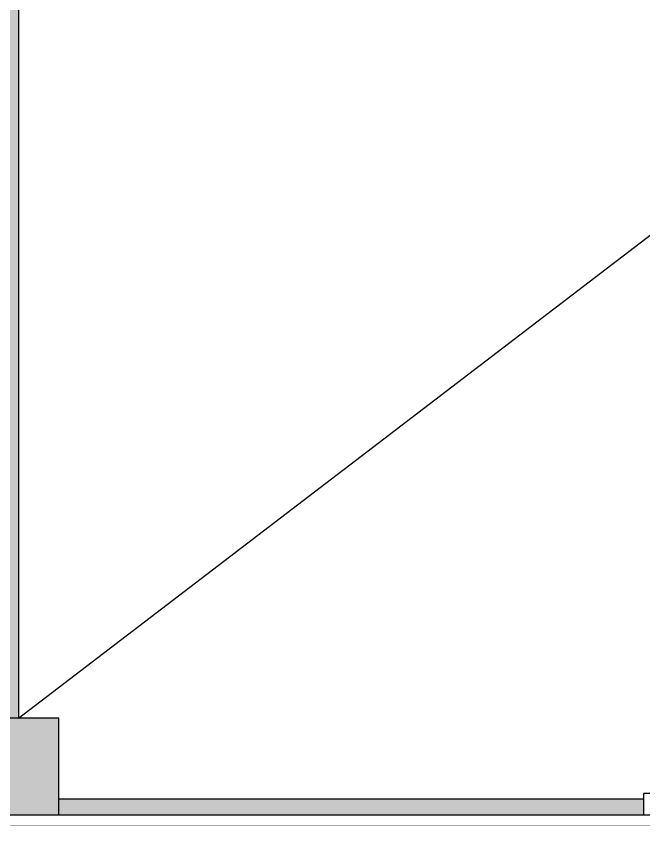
# Model space of a CAD drawing. Header units: centimetres. Extents: x 26200 to 113000, y -600 to 9300.
# Drawn here: x 85646 to 86231, y 1508 to 2263 of the extents above; entities that cross this region are included whole.
import ezdxf

# ---------------------------------------------------------------- set-up
doc = ezdxf.new("R2010")
doc.units = ezdxf.units.CM
for name, color, linetype in [('A-ELEV-04', 8, 'Continuous'), ('A-WALL', 8, 'Continuous'), ('A-WALL-HTCH', 8, 'Continuous'), ('A-WALL-PLST', 8, 'Continuous'), ('S-CONC', 5, 'Continuous'), ('S-HTCH', 8, 'Continuous'), ('S-STEL', 3, 'Continuous')]:
    doc.layers.add(name, color=color, linetype=linetype)

msp = doc.modelspace()

# ---------------------------------------------------------------- hatches: boundary and pattern name
at = {"layer": 'A-WALL-HTCH'}
h = msp.add_hatch(dxfattribs=at)
h.set_pattern_fill('DASH', color=256)
h.set_pattern_definition([(0, (75105.6698, 54361.057), (3.175, 3.175), [3.175, -3.175])])
h.paths.add_polyline_path([(85738.36, 2988.62), (85633.36, 2988.62), (85633.36, 1608.62), (85648.36, 1608.62), (85648.36, 2973.62), (85738.36, 2973.62)])
h = msp.add_hatch(dxfattribs=at)
h.set_pattern_fill('DASH', color=256)
h.set_pattern_definition([(0, (-26357.4476, -0.018), (3.175, 3.175), [3.175, -3.175])])
h.paths.add_polyline_path([(86230.86, 1533.62), (85685.86, 1533.62), (85685.86, 1518.62), (86230.86, 1518.62)])
at = {"layer": 'S-HTCH'}
h = msp.add_hatch(dxfattribs=at)
h.set_pattern_fill('ANSI33', color=256)
h.set_pattern_definition([(45, (74805.67, 5721.585), (-4.490128, 4.490128), []), (45, (74810.16, 5721.585), (-4.490128, 4.490128), [3.175, -1.5875])])
h.paths.add_polyline_path([(90995.86, 1518.62), (91085.86, 1518.62), (91085.86, 1608.62), (90995.86, 1608.62)])
h.paths.add_polyline_path([(90995.86, 7218.62), (91085.86, 7218.62), (91085.86, 7308.62), (90995.86, 7308.62)])
h.paths.add_polyline_path([(89195.86, 1518.62), (89285.86, 1518.62), (89285.86, 1608.62), (89195.86, 1608.62)])
h.paths.add_polyline_path([(85595.86, 1518.62), (85685.86, 1518.62), (85685.86, 1608.62), (85595.86, 1608.62)])
h.paths.add_polyline_path([(89195.86, 7218.62), (89285.86, 7218.62), (89285.86, 7308.62), (89195.86, 7308.62)])
h.paths.add_polyline_path([(85595.86, 7218.62), (85685.86, 7218.62), (85685.86, 7308.62), (85595.86, 7308.62)])
h.paths.add_polyline_path([(90995.86, 3418.62), (91085.86, 3418.62), (91085.86, 3508.62), (90995.86, 3508.62)])
h.paths.add_polyline_path([(90995.86, 5318.62), (91085.86, 5318.62), (91085.86, 5408.62), (90995.86, 5408.62)])
h.paths.add_polyline_path([(89195.86, 3418.62), (89285.86, 3418.62), (89285.86, 3508.62), (89195.86, 3508.62)])
h.paths.add_polyline_path([(85595.86, 3418.62), (85685.86, 3418.62), (85685.86, 3508.62), (85595.86, 3508.62)])
h.paths.add_polyline_path([(89195.86, 5318.62), (89285.86, 5318.62), (89285.86, 5408.62), (89195.86, 5408.62)])
h.paths.add_polyline_path([(85595.86, 5318.62), (85685.86, 5318.62), (85685.86, 5408.62), (85595.86, 5408.62)])
h.paths.add_polyline_path([(96395.86, 3418.62), (96485.86, 3418.62), (96485.86, 3508.62), (96395.86, 3508.62)])
h.paths.add_polyline_path([(96395.86, 5318.62), (96485.86, 5318.62), (96485.86, 5408.62), (96395.86, 5408.62)])
h.paths.add_polyline_path([(94595.86, 3418.62), (94685.86, 3418.62), (94685.86, 3508.62), (94595.86, 3508.62)])
h.paths.add_polyline_path([(94595.86, 5318.62), (94685.86, 5318.62), (94685.86, 5408.62), (94595.86, 5408.62)])
h.paths.add_polyline_path([(92795.86, 3418.62), (92885.86, 3418.62), (92885.86, 3508.62), (92795.86, 3508.62)])
h.paths.add_polyline_path([(92795.86, 5318.62), (92885.86, 5318.62), (92885.86, 5408.62), (92795.86, 5408.62)])
h.paths.add_polyline_path([(89095.86, 3418.62), (89185.86, 3418.62), (89185.86, 3508.62), (89095.86, 3508.62)])
h.paths.add_polyline_path([(89095.86, 5318.62), (89185.86, 5318.62), (89185.86, 5408.62), (89095.86, 5408.62)])
h.paths.add_polyline_path([(87395.86, 3418.62), (87485.86, 3418.62), (87485.86, 3508.62), (87395.86, 3508.62)])
h.paths.add_polyline_path([(87395.86, 5318.62), (87485.86, 5318.62), (87485.86, 5408.62), (87395.86, 5408.62)])
h.paths.add_polyline_path([(83795.86, 3418.62), (83885.86, 3418.62), (83885.86, 3508.62), (83795.86, 3508.62)])
h.paths.add_polyline_path([(83795.86, 5318.62), (83885.86, 5318.62), (83885.86, 5408.62), (83795.86, 5408.62)])
h.paths.add_polyline_path([(81995.86, 3418.62), (82085.86, 3418.62), (82085.86, 3508.62), (81995.86, 3508.62)])
h.paths.add_polyline_path([(81995.86, 5318.62), (82085.86, 5318.62), (82085.86, 5408.62), (81995.86, 5408.62)])
h.paths.add_polyline_path([(80195.86, 3418.62), (80285.86, 3418.62), (80285.86, 3508.62), (80195.86, 3508.62)])
h.paths.add_polyline_path([(80195.86, 5318.62), (80285.86, 5318.62), (80285.86, 5408.62), (80195.86, 5408.62)])
h.paths.add_polyline_path([(98195.86, 5318.62), (98285.86, 5318.62), (98285.86, 5408.62), (98195.86, 5408.62)])
h.paths.add_polyline_path([(98195.86, 3418.62), (98285.86, 3418.62), (98285.86, 3508.62), (98195.86, 3508.62)])
h.paths.add_polyline_path([(98195.86, 1518.62), (98285.86, 1518.62), (98285.86, 1608.62), (98195.86, 1608.62)])
h.paths.add_polyline_path([(96395.86, 1518.62), (96485.86, 1518.62), (96485.86, 1608.62), (96395.86, 1608.62)])
h.paths.add_polyline_path([(94595.86, 1518.62), (94685.86, 1518.62), (94685.86, 1608.62), (94595.86, 1608.62)])
h.paths.add_polyline_path([(92795.86, 1518.62), (92885.86, 1518.62), (92885.86, 1608.62), (92795.86, 1608.62)])
h.paths.add_polyline_path([(89095.86, 1518.62), (89185.86, 1518.62), (89185.86, 1608.62), (89095.86, 1608.62)])
h.paths.add_polyline_path([(87395.86, 1518.62), (87485.86, 1518.62), (87485.86, 1608.62), (87395.86, 1608.62)])
h.paths.add_polyline_path([(83795.86, 1518.62), (83885.86, 1518.62), (83885.86, 1608.62), (83795.86, 1608.62)])
h.paths.add_polyline_path([(81995.86, 1518.62), (82085.86, 1518.62), (82085.86, 1608.62), (81995.86, 1608.62)])
h.paths.add_polyline_path([(80195.86, 1518.62), (80285.86, 1518.62), (80285.86, 1608.62), (80195.86, 1608.62)])
h.paths.add_polyline_path([(98195.86, 7218.62), (98285.86, 7218.62), (98285.86, 7308.62), (98195.86, 7308.62)])
h.paths.add_polyline_path([(96395.86, 7218.62), (96485.86, 7218.62), (96485.86, 7308.62), (96395.86, 7308.62)])
h.paths.add_polyline_path([(94595.86, 7218.62), (94685.86, 7218.62), (94685.86, 7308.62), (94595.86, 7308.62)])
h.paths.add_polyline_path([(92795.86, 7218.62), (92885.86, 7218.62), (92885.86, 7308.62), (92795.86, 7308.62)])
h.paths.add_polyline_path([(89095.86, 7218.62), (89185.86, 7218.62), (89185.86, 7308.62), (89095.86, 7308.62)])
h.paths.add_polyline_path([(87395.86, 7218.62), (87485.86, 7218.62), (87485.86, 7308.62), (87395.86, 7308.62)])
h.paths.add_polyline_path([(83795.86, 7218.62), (83885.86, 7218.62), (83885.86, 7308.62), (83795.86, 7308.62)])
h.paths.add_polyline_path([(81995.86, 7218.62), (82085.86, 7218.62), (82085.86, 7308.62), (81995.86, 7308.62)])
h.paths.add_polyline_path([(80195.86, 7218.62), (80285.86, 7218.62), (80285.86, 7308.62), (80195.86, 7308.62)])

# ---------------------------------------------------------------- linework, layer by layer
at = {"layer": 'A-ELEV-04'}
msp.add_line((85648.36, 1608.62), (87433.36, 2973.62), dxfattribs=at)
at = {"layer": 'A-WALL'}
for p, q in [((85685.86, 1533.62), (86230.86, 1533.62)), ((85685.86, 1518.62), (86230.86, 1518.62))]:
    msp.add_line(p, q, dxfattribs=at)
msp.add_lwpolyline([(85738.36, 2973.62), (85648.36, 2973.62), (85648.36, 1608.62)], dxfattribs=at)
at = {"layer": 'A-WALL-PLST', "const_width": 0.3}
msp.add_lwpolyline([(82085.86, 1508.62), (87395.86, 1508.59), (87395.86, 1518.59)], dxfattribs=at)
at = {"layer": 'S-CONC'}
msp.add_lwpolyline([(85595.86, 1518.62), (85685.86, 1518.62), (85685.86, 1608.62), (85595.86, 1608.62)], close=True, dxfattribs=at)
at = {"layer": 'S-STEL'}
msp.add_lwpolyline([(86230.86, 1518.59), (86250.86, 1518.59), (86250.86, 1538.59), (86230.86, 1538.59)], close=True, dxfattribs=at)

doc.saveas('drawing.dxf')
